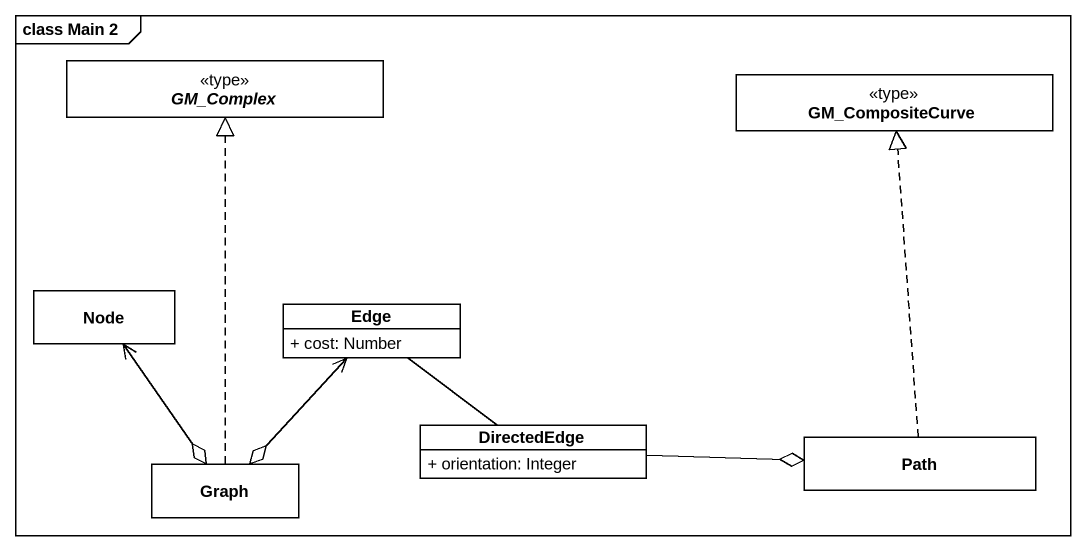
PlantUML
@startuml
mainframe class Main 2
hide circle
hide empty members
skinparam classAttributeIconSize 0
abstract class GM_Complex <<type>>
class GM_CompositeCurve <<type>>
class "Node" as Node_
class Edge {
  + cost: Number
}
class Graph
class DirectedEdge {
  + orientation: Integer
}
class Path
Node_ <--o Graph
Edge <--o Graph
Graph .up.|> GM_Complex
DirectedEdge -up- Edge
DirectedEdge -right-o Path
Path .up.|> GM_CompositeCurve
@enduml
